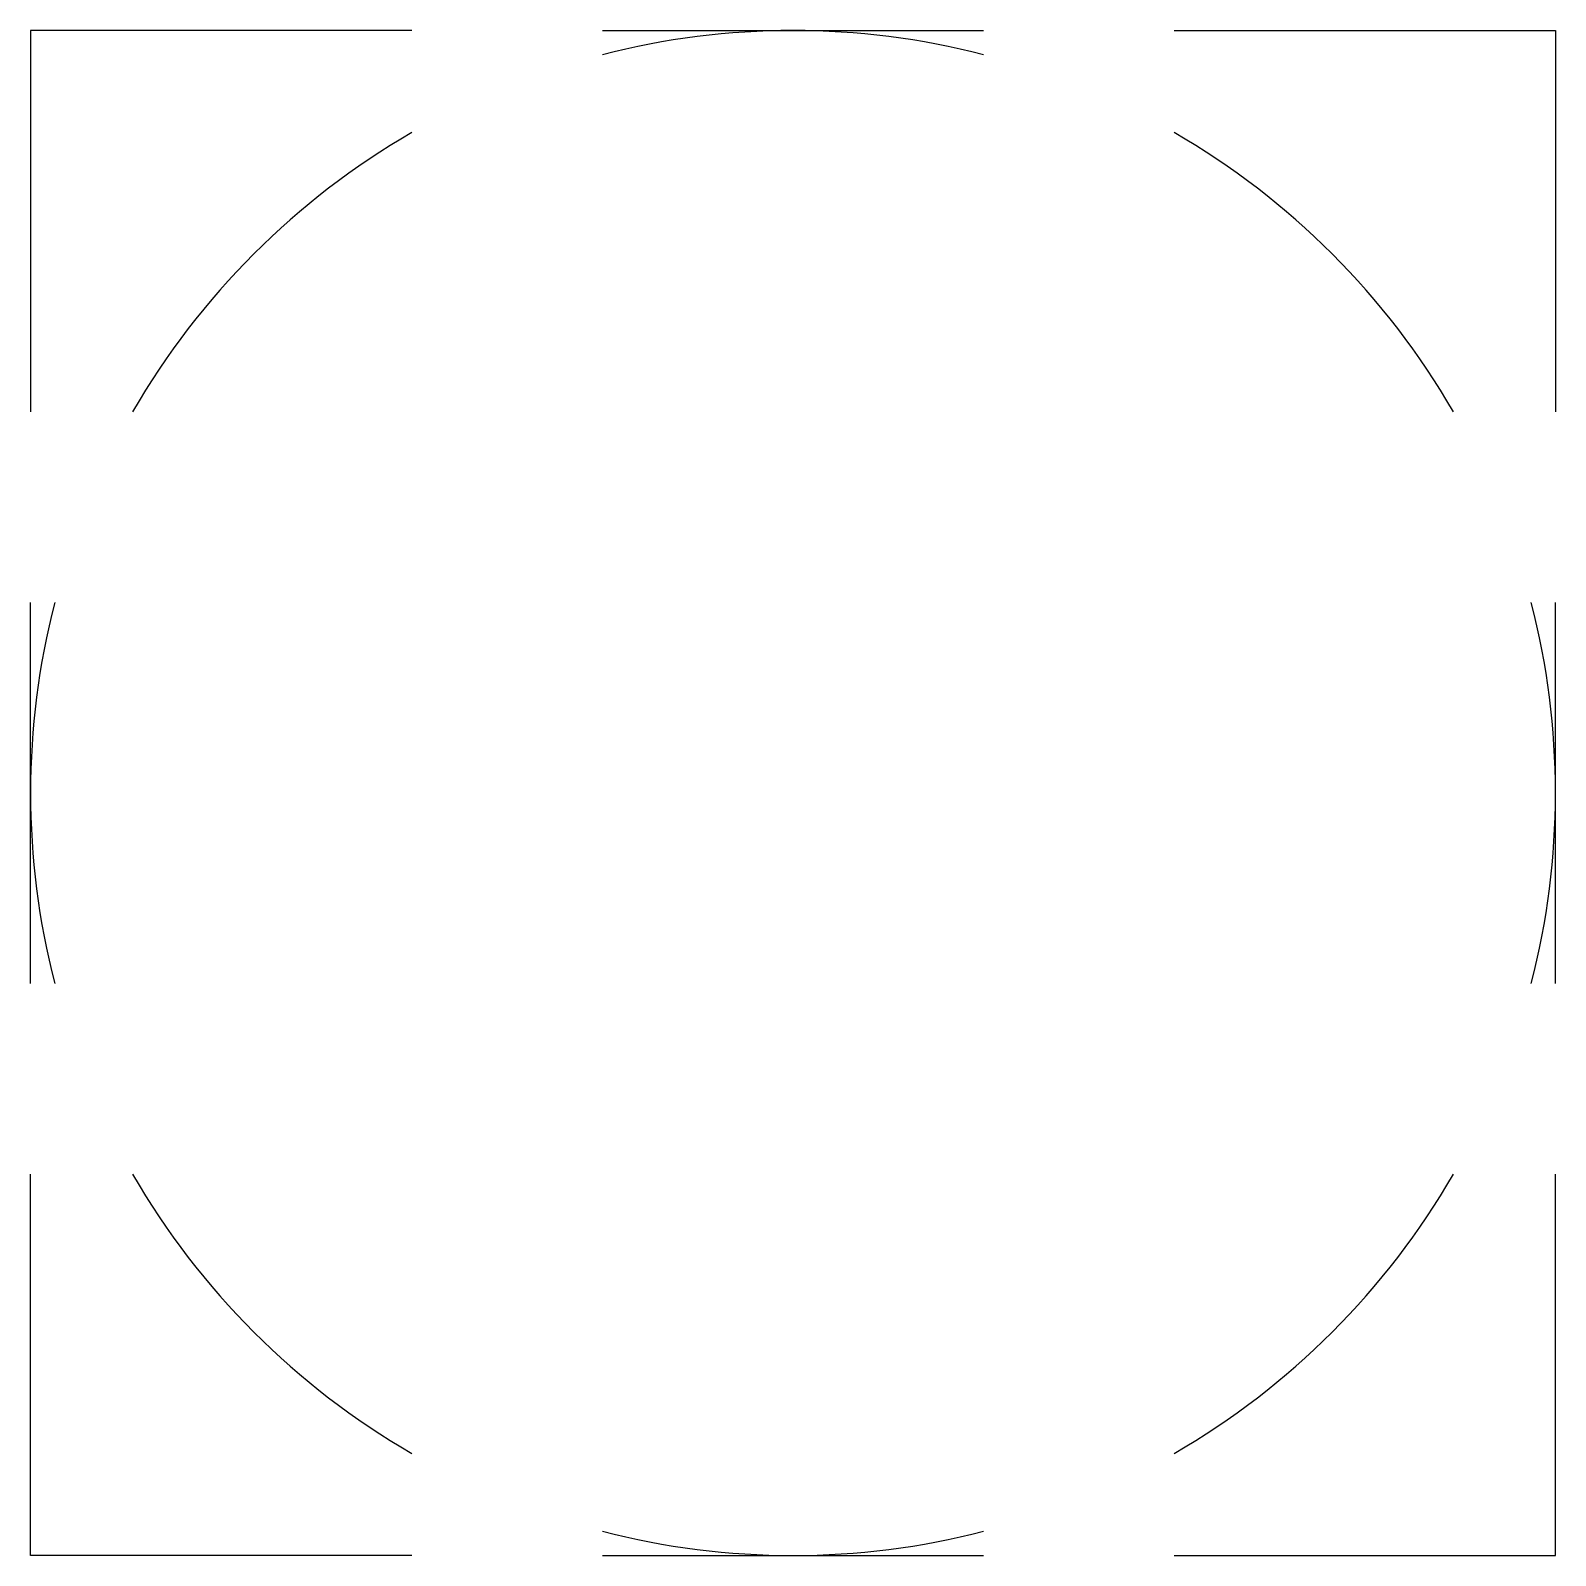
# Model space of a CAD drawing. Extents: x -2 to 2, y -2 to 2.
import ezdxf

# ---------------------------------------------------------------- set-up
doc = ezdxf.new("R2010")
doc.units = 0
doc.header["$LTSCALE"] = 0.2

msp = doc.modelspace()

# ---------------------------------------------------------------- linework, layer by layer
for p, q in [((-0.5, 2), (0.5, 2)), ((-2, -0.5), (-2, 0.5)), ((2, -0.5), (2, 0.5)), ((-0.5, -2), (0.5, -2))]:
    msp.add_line(p, q)
for points in [[(-1, 2), (-2, 2), (-2, 1)], [(1, 2), (2, 2), (2, 1)], [(-1, -2), (-2, -2), (-2, -1)], [(1, -2), (2, -2), (2, -1)]]:
    msp.add_lwpolyline(points)
for start, end in [(75.5225, 104.4775), (120, 150), (30, 60), (165.5225, 194.4775), (345.5225, 14.4775), (210, 240), (300, 330), (255.5225, 284.4775)]:
    msp.add_arc((0, 0), 2, start, end)

doc.saveas('drawing.dxf')
